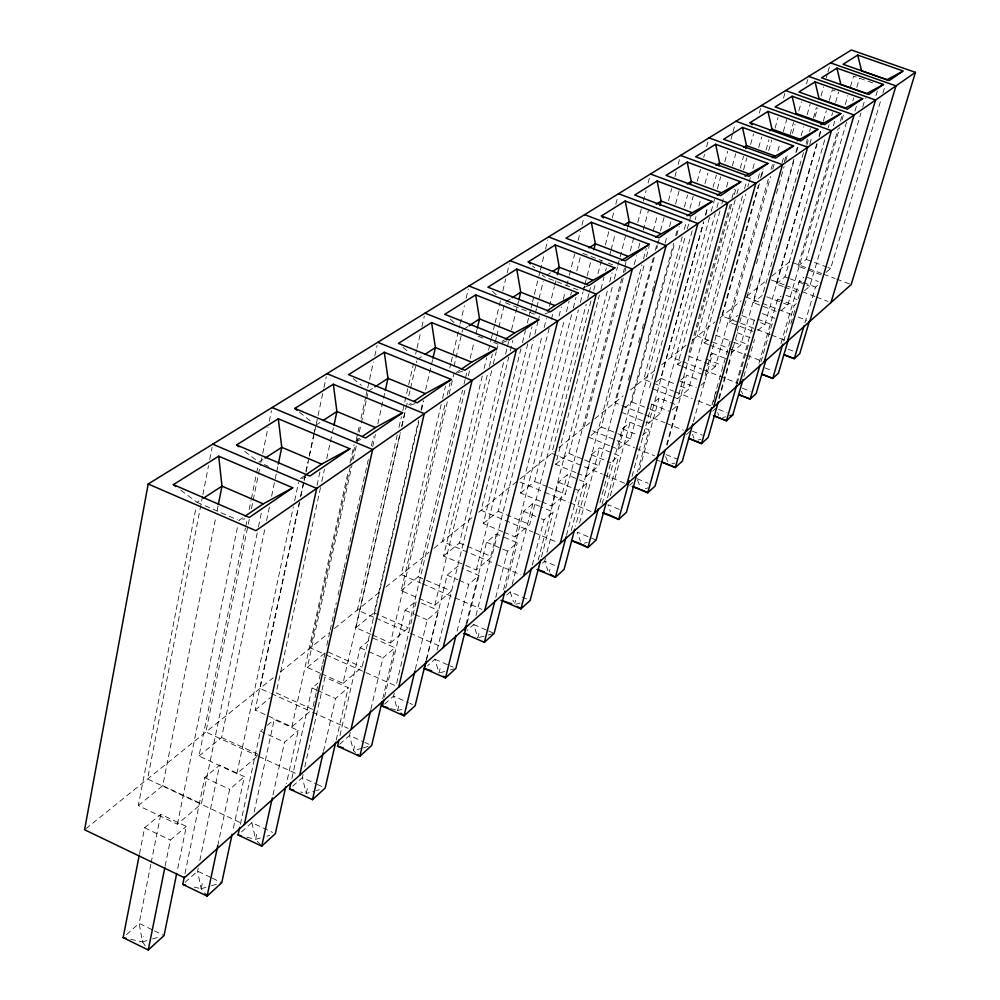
<?xml version="1.0" encoding="UTF-8"?>
<svg xmlns="http://www.w3.org/2000/svg" width="1000" height="1000" viewBox="0 0 1000 1000"><rect width="100%" height="100%" fill="white"/><g stroke="black" fill="none" stroke-linecap="round" stroke-linejoin="round"><path stroke-width="0.75" stroke-dasharray="5 3.75" d="M257.213 532.938L201.4 803.812L177.425 824.2L138.287 805.638L196.15 506.912M202.587 496.163L147.575 779L242.913 823.85M202.887 494.625L208.538 465.575M209.725 459.462L212.113 447.238M139.55 853.725L144.625 827.788L160.763 814.312L186.312 826.413L177.037 871.888M138.287 805.638L162.763 785.625L215.938 516.688M217.138 510.575L218.05 506M150.85 864.287L139.125 923.35L142.5 941.9L147.425 948.838M151.15 862.763L160.763 814.312M130.575 939.275L142.5 941.9L143.55 936.663M165.162 866.025L170.387 840.062L186.312 826.413M177.425 824.2L237.9 525M256.712 756.75L236.887 773.612L198.988 756L245.413 528.025M245.712 526.487L247.275 518.837M249.15 509.663L251.012 500.475M251.325 498.95L256.312 474.462M256.625 472.938L257.875 466.812M249.288 519.263L205.888 732.025L257.663 755.913M251.475 508.55L260.538 464.162M260.85 462.625L262.413 454.975M262.725 453.45L268.025 427.425M269.275 421.3L271.462 410.588M184.95 873.7L204.713 777.6L219.638 765.138L244.387 776.637L232.75 831.188M258.463 526.812L261.3 513.038M198.988 756L221.612 737.5L265.3 526.737M266.562 520.625L269.413 506.887M271.625 496.2L276.375 473.288M276.7 471.763L277.962 465.65M198.225 868.112L197.587 871.137L201.15 888.713L205.413 894M199.8 860.537L219.638 765.138M194.075 887.05L201.15 888.713L202.225 883.612M217.75 845.738L229.662 789.262L244.387 776.637M236.887 773.612L293.375 506.825M294.662 500.737L298.538 482.438M320.5 487.562L276.15 692.9L312.462 709.325L291.913 726.812L255.162 710.062L299.212 502.938M300.5 496.85L307.95 461.825M309.25 455.737L313.463 435.938M313.775 434.412L315.075 428.325M299.65 502.025L260 688.438L269.95 692.938M300.95 495.913L303.875 482.163M304.2 480.625L309.075 457.713M309.4 456.175L314.275 433.263M314.6 431.737L315.9 425.625M316.225 424.087L323.7 388.95M324.025 387.425L326.3 376.725M240.375 824.287L260.363 731.125L262.663 729.2M317.025 485.45L319.975 471.75M321.812 481.475L324.45 469.312M326.75 458.663L330.025 443.45M330.363 441.925L332 434.325M332.325 432.8L333.638 426.712M254.163 812.05L274.212 719.562L298.212 730.5L286.425 783.612M260.7 845.013L255.588 839.362L256.663 834.4M272.975 794.925L284.55 742.212L298.212 730.5M291.913 726.812L348.4 470.562M350.075 462.938L354.113 444.637M350.275 466.962L310.35 647.875L324.6 654.212M351.613 460.875L354.963 445.675M356.312 439.6L357.65 433.512M357.987 431.987L359.663 424.387M361.012 418.312L365.7 397.025M366.037 395.513L367.375 389.425M367.713 387.9L373.413 362.062M374.762 355.975L377.113 345.337M320.15 673.162L307.325 667.412L351.925 465.5M353.263 459.425L357.95 438.175M359.3 432.1L360.975 424.513M361.312 422.987L366.337 400.213M366.675 398.7L368.013 392.625M291.887 778.462L312.038 687.962L317.9 683.075M313.137 706.287L316.212 692.575M316.55 691.05L317.575 686.475M319.275 678.863L322.337 665.15M322.688 663.625L323.7 659.062M324.05 657.537L325.062 652.962M326.775 645.35L329.837 631.638M330.175 630.112L336.312 602.7M338.013 595.075L341.075 581.362M341.425 579.837L342.438 575.275M342.788 573.75L343.8 569.175M344.15 567.663L355.05 518.913M355.387 517.388L361.188 491.488M361.525 489.963L368.675 457.975M371.4 445.788L373.45 436.65M372.713 446.625L375.425 434.487M377.8 423.875L384.938 392.013M303.062 774.513L302.375 777.55L306.225 793.438L314.962 790.962M304.775 766.912L324.925 677.2L348.225 687.638L336 740.9M307.312 788.6L306.225 793.438L300.663 791.963M323.488 751.363L335.513 698.525L348.225 687.638M397.25 434.95L357.337 610.025L374.5 617.537M398.975 427.337L401.413 416.675M402.8 410.588L408.35 386.225M408.7 384.7L413.562 363.387M415.637 354.25L416.675 349.688M417.025 348.162L420.5 332.938M421.887 326.85L424.312 316.2M321.575 673.8L342.975 683.375L400.275 432.5M401.662 426.413L405.825 408.175M371.1 634.412L355.863 627.712L400.538 432.188M401.912 426.125L405.725 409.45M406.075 407.938L407.463 401.875M408.837 395.8L410.225 389.738M410.575 388.225L416.812 360.95M339.963 735.575L360.163 647.775L368.9 640.475M355.863 627.712L374.075 612.825L418.587 420.337M421.037 409.725L423.137 400.625M425.6 390.012L432.6 359.7M342.975 683.375L362.075 667.113L419.375 419.438M421.488 410.325L423.6 401.213M350.213 732.45L349.513 735.462L353.462 750.612L355.588 752.513M354.562 745.9L353.462 750.612L361.863 748.25M441.2 404.487L401.275 574.637L421.075 583.175M442.625 398.413L445.475 386.262M449.75 368.025L450.825 363.475M451.188 361.95L459.738 325.487M460.1 323.975L464.375 305.75M466.15 298.15L468.3 289.037M370.863 709.375L382.962 657.862L394.812 647.7L372.188 637.737M426.512 580.337L451.463 591.075L434.812 605.237L401.175 590.662L445.412 402.725M447.188 395.138L450.05 383.013M453.975 366.35L462.537 329.975M372.488 635.025L390.487 642.95L447.725 400.062M449.162 394L453.812 374.263M382.7 698.863L394.812 647.7M384.5 697.125L405.087 610.25L416.325 600.862L396.125 685.512M401.175 590.662L418.188 576.75L462.575 390.213M464.025 384.137L465.1 379.588M465.462 378.075L467.262 370.5M470.15 358.363L473.762 343.2M475.925 334.1L477.013 329.55M390.487 642.95L408.3 627.8L465.475 387.95M468.363 375.812L469.812 369.738M394.312 693.075L393.6 696.087L397.625 710.562L406.375 708.138M397.625 710.562L398.725 705.962M482.3 376L442.438 541.462L495.15 563.875M484.125 368.413L486.688 357.788M488.525 350.2L491.075 339.575M491.45 338.05L494.738 324.387M495.1 322.875L500.588 300.1M502.788 291L505.712 278.85M507.175 272.775L509.363 263.675M415.3 669.375L427.25 619.9L438.325 610.413L419.075 602.062M549.163 328.263L491.85 556.725L476.262 569.975L443.55 556.013L487.95 372.337M489.425 366.262L492.362 354.113M495.3 341.975L496.4 337.425M496.763 335.9L504.837 302.5L537.925 315.525M434.812 605.237L491.838 369.963M493.312 363.888L496.25 351.737M496.625 350.225L497.725 345.675M426.188 660.325L438.325 610.413M426.587 659.55L447.125 575.15L457.65 566.35L460.5 567.575M443.55 556.013L459.487 542.975L503.75 361.688M505.6 354.137L507.075 348.1M507.438 346.587L508.913 340.538M511.5 329.963L517.025 307.3M517.4 305.8L518.5 301.262M437.113 650.212L508.762 357.038M510.25 350.988L512.837 340.425M440.1 668.55L439 673.037L434.913 659.188L427.55 665.775M520.975 348.688L481.1 510.325L532.863 532.038M522.463 342.65L525.45 330.562M527.312 323.013L530.662 309.413M531.038 307.9L532.163 303.363M532.525 301.863L534.025 295.812M534.388 294.3L538.488 277.688M538.862 276.175L539.987 271.65M540.35 270.138L544.087 255.025M545.575 248.988L547.812 239.925M502.65 531.688L483.263 523.538L527.875 343.438M529.375 337.375L532 326.788M535.375 313.163L536.5 308.625M536.875 307.113L543.25 281.388M457.088 631.163L468.675 584.388L479.05 575.5L461.938 568.175M476.262 569.975L533.35 340.275M534.85 334.225L537.863 322.137M538.237 320.625L539.362 316.1M466.062 624.412L486.538 542.225L496.425 533.975L500.588 535.725M467.1 623.462L479.05 575.5M483.263 523.538L498.225 511.3L542.288 335M544.175 327.463L546.425 318.425M549.438 306.375L554.338 286.788M554.712 285.275L555.85 280.75M475.988 615.475L496.425 533.975M551.438 319.175L552.95 313.125M478.963 633.425L477.85 637.8L473.725 624.538L467.125 630.425M559.062 316.05L561.35 306.962M563.263 299.4L565.163 291.825M566.7 285.775L568.987 276.7M569.362 275.175L574.712 253.988M578.138 240.375L580.425 231.287M581.95 225.238L583.475 219.175M540.3 501.225L520.575 493.025L564.562 319.288M566.475 311.725L569.15 301.15M570.688 295.113L571.45 292.087M576.8 270.938L580.25 257.337M495.763 597.463L507.512 551.1L517.263 542.75L501.975 536.312M504.025 532.275L515.1 536.938L571.788 313.988M573.325 307.962L576 297.413M503.6 589.7L523.562 511.3L532.863 503.537L539.625 506.35M505.7 588.075L517.263 542.75M520.575 493.025L534.637 481.525L578.438 309.975M580.35 302.45L583.038 291.913M583.425 290.413L584.575 285.887M584.963 284.387L590.725 261.812M512.163 584.438L532.863 503.537M515.1 536.938L529.738 524.487L586.225 304.175M587.762 298.137L588.925 293.612M589.312 292.1L590.475 287.575M590.962 300.912L551.763 453.4L602.325 474.087M593.688 290.338L595.237 284.3M597.95 273.738L601.45 260.15M605.325 245.05L608.825 231.462M612.312 217.875L613.875 211.838M615.812 204.288L617.75 196.737M514.775 603.237L515.5 600.388M575.812 472.587L555.675 464.325L599.362 295.188M600.925 289.15L604.05 277.062M605.612 271.025L606.388 268M609.9 254.412L610.675 251.388M611.075 249.887L615.363 233.275M532.288 565.1L544 519.837L553.162 511.975L540.988 506.912M541.712 501.812L551.575 505.913L607.775 289.4M609.725 281.875L612.062 272.85M538.2 560.05L558.425 482.188L567.188 474.862L586.975 483L575.525 526.2M541.462 556.962L553.162 511.975M555.675 464.325L568.938 453.475L612.8 284.95M614.362 278.925L617.5 266.887M617.888 265.387L627.675 227.763M545.438 558.212L544.663 561.188L547.925 570.7M546.987 552.25L567.188 474.862M551.575 505.913L565.325 494.212L621.688 278.7M623.275 272.675L624.45 268.15M624.85 266.65L626.025 262.125M623.212 278.05L584.138 427.325L587.013 428.488M624.788 272.025L626.375 265.988M630.312 250.912L633.875 237.338M637.812 222.262L641.375 208.7M643.337 201.163L646.1 190.6M648.075 183.062L649.663 177.037M549.212 572.038L549.95 569.25M634.2 264.587L636.575 255.588M638.55 248.075L640.125 242.075M643.288 230.062L648.425 210.538M566.487 535.363L578.337 490.4L586.975 483M571.225 530.638L591.287 454.738L599.562 447.825L618.862 455.662L607.087 499.375M577.263 473.175L585.887 476.712L641.925 264.85M643.512 258.837L646.3 248.325M591.05 435.4L601.287 427.025L644.388 264.312M646.388 256.775L649.175 246.225M653.175 231.163L657.562 214.587M579.562 523.125L599.562 447.825M653.275 257.938L614.75 402.663L643.363 414.113M655.275 250.4L657.688 241.363M660.5 230.812L664.1 217.237M668.525 200.662L671.725 188.6M674.938 176.537L676.538 170.512M678.15 164.475L679.75 158.45M585.887 476.712L598.85 465.7L654.638 256.238M656.637 248.7L657.45 245.688M657.85 244.175L659.45 238.15M628.475 380.112L630.087 374.087M638.538 342.5L640.15 336.488M642.163 328.963L643.775 322.938M652.225 291.35L655.05 280.825M665.113 243.212L667.125 235.688M669.538 226.663L671.15 220.65M675.575 204.1L679.2 190.562M599.925 502.863L610.712 462.65L618.862 455.662M602.075 504.188L622.337 428.8L630.163 422.275L649 429.837L637.5 471.838M611.213 446.362L618.237 449.2L673.662 243.212M675.688 235.7L677.7 228.175M624.763 407.825L631.862 402.025L674.675 243.012M676.688 235.512L679.112 226.513M684.362 207.013L687.6 195M610.337 495.712L630.163 422.275M682.25 236.85L643.75 379.3L652.3 382.688M684.275 229.35L686.3 221.85M689.95 208.363L693.2 196.363M697.25 181.363L700.487 169.375M703.737 157.375L704.55 154.375M706.575 146.875L708.188 140.875M618.237 449.2L630.462 438.8L685.662 234.975M687.288 228.975L688.913 222.975M689.312 221.488L690.525 216.988M649.587 387.525L692.763 228.65M695.2 219.662L696.012 216.663M698.875 206.175L700.9 198.675M704.975 183.688L707.825 173.2M632.038 476.337L651.712 404.275L659.112 398.088L677.513 405.4L666.312 445.737M656.3 382.025L660.788 378.363L703.587 221.788M705.65 214.25L707.288 208.238M713.05 187.15L716.35 175.113M621.462 412.275L648.763 423.225L703.538 222.862M705.6 215.338L707.663 207.8M639.487 469.738L659.112 398.088M709.562 217.425L671.25 357.15L681.413 361.138M711.2 211.412L714.5 199.387M717.387 188.875L720.675 176.85M724.8 161.838L727.688 151.312M730.975 139.3L732.625 133.287M733.037 131.788L735.1 124.275M648.763 423.225L660.325 413.4L715.275 213.6M716.925 207.587L718.575 201.575M680.475 365.763L677.588 364.625L720.337 209.575M721.988 203.562L724.062 196.025M726.562 187L728.637 179.475M732.362 165.925L735.688 153.875M730.263 204.213L688.213 355.938L715.362 366.575L768.975 176.875M731.925 198.2L734.425 189.188M740.263 168.162L743.587 156.137M673.438 396.987L677.638 398.663L732.188 202.05M734.262 194.537L735.938 188.538M735.225 199.85L697.362 336.1L727.837 347.95M736.888 193.863L738.975 186.375M743.55 169.9L746.875 157.925M750.612 144.45L753.525 133.975M759.35 113.012L760.6 108.513M667.138 445.1L686.562 375.163L699 380.062M677.638 398.663L688.587 389.35L742.875 194.713M744.55 188.725L746.213 182.738M708.375 344.55L704.15 342.912L745.713 194.112M747.812 186.6L748.662 183.6M749.075 182.087L750.337 177.587M752.862 168.562L754.963 161.05M758.737 147.525L761.675 137M758.05 178.612L760.15 171.112M766.05 150.113L769 139.6M681.912 366.325L704.987 375.4L758.438 185.3M760.55 177.825L763.075 168.837M759.425 183.787L722.212 316.1L770.088 334.538M761.538 176.275L763.65 168.762M768.725 150.712L771.688 140.188M775.075 128.162L778.037 117.638M783.525 98.1L785.225 92.088M693.4 421.688L712.613 353.4L724.775 358.15M771.087 169.412L772.775 163.438M752.65 331.25L729.375 322.275L770.588 176.575M772.712 169.075L774.412 163.062M777.812 151.05L779.938 143.537M783.337 131.525L786.737 119.5M711.988 405.075L731.038 338.025M713.425 401.737L716.4 391.275M782.025 162.938L784.163 155.438M790.125 134.425L793.538 122.425M784.3 161.938L786.438 154.438M792.425 133.425L794.987 124.412M798.825 110.9L801.388 101.9M806.513 83.888L807.8 79.388M731.35 351.838L733.05 345.863M737.312 330.913L753.05 275.637M756.462 263.688L774.325 200.925M776.45 193.45L784.112 166.562M785.812 160.588L787.938 153.112M718.8 397.938L736.95 334.212M719.175 398.875L730.175 360.25L726.125 358.675M730.925 353.325L740.775 344.95L794.112 158.512M795.825 152.537L797.537 146.575M776.15 311.363L753.375 302.65L794.35 159.488M796.475 152.037L798.188 146.075M801.175 135.638L803.737 126.688M807.15 114.75L810.138 104.312M736.087 383.587L754.9 318.087M737.163 383.488L748.312 344.712L735.35 339.7M803.487 152.587L762.5 295.188L753.375 302.65M806.087 143.575L807.375 139.075M809.538 131.562L810.4 128.562M813.413 118.062L816.438 107.55M806.812 145.375L808.962 137.875M815.013 116.875L817.6 107.875M821.05 95.875L823.637 86.875M826.225 77.875L827.525 73.375M827.95 71.875L829.675 65.875M809.762 144.262L811.912 136.8M743.863 376.438L754.55 339.363M783.188 286.6L776.225 283.962L816.825 143.625M818.988 136.163L821.15 128.7M823.312 121.225L826.325 110.775M829.35 100.325L832.375 89.875L838.175 91.938M757.9 330.387L764.925 324.412L817.125 144.012M819.287 136.562L821.438 129.1M759.05 363.113L777.638 299.1L781.087 296.225M776.225 283.962L784.925 276.85L825.238 138.1M828.263 127.65L829.137 124.675M831.737 115.712L832.6 112.737M835.638 102.287L838.662 91.85M760.975 361.825L771.8 324.575L773.787 322.887M833.363 125.787L834.663 121.312M821.112 274.837L798.012 266.15L838.238 128.5M840.425 121.013L841.737 116.525M845.238 104.562L847.862 95.588M850.487 86.613L853.55 76.137L876.25 84.125M781.213 310.55L787.9 304.862L839.812 127.35M842 119.9L843.737 113.925M780.962 343.562L799.312 281L803.7 277.337M798.012 266.15L806.312 259.363L846.688 121.75M852.825 100.812L853.713 97.825M856.775 87.35L859.412 78.375M783.675 341.15L794.175 305.4L798.7 301.525M790.863 323.837L795.212 309.012M798.263 298.637L800.013 292.712M854.963 111.088L856.725 105.113M804.475 290.763L809.788 286.25L860.975 112.95M862.738 106.975L865.387 98.012M804.9 322.9L815.5 287.125L820.913 282.488M876 95.525L877.312 91.062M826.038 272.425L830.662 268.488L881.162 99.1M882.938 93.162L885.15 85.738M126.55 934.575L139.125 923.35L152.975 930.113M185.037 882.35L197.587 871.137L211.025 877.562M241.525 831.9L251.863 822.663L272.562 832.387M292.75 786.162L302.375 777.55L315.788 783.737M339.7 744.225L349.513 735.462L363.35 741.737M384.613 704.112L393.6 696.087L408.413 702.7M506.75 595.05L510.238 591.925L530.15 600.438M542.463 563.15L544.663 561.188L558.538 567.038M629.587 485.35L632.775 482.5M686.413 434.588L690.888 430.588M712.65 411.163L715.85 408.312M642.387 435.5L649 429.837M672.3 409.862L677.513 405.4M701.075 385.2L704.538 382.238L700.387 380.6M704.987 375.4L715.362 366.575M267.288 725.35L274.212 719.562M680.713 380.05L686.562 375.163M710.387 355.262L712.613 353.4M255.162 710.062L270.325 697.663M307.325 667.412L324.55 653.325M677.588 364.625L681.125 361.737M704.15 342.912L709.75 338.325M729.375 322.275L737.763 315.413M85.787 828.775L273.188 677.812M280.375 672.013L328.425 633.312M334.45 628.462L381.087 590.887M385.838 587.062L429.125 552.2M433.963 548.3L472.65 517.137M478.688 512.263L517.475 481.012L543.162 491.65M519.85 479.113L554.163 451.463M558.962 447.6L590.025 422.575M594.738 418.787L623.212 395.85M630.462 390L654.513 370.625M661.688 364.85L686.688 344.712M692.625 339.925L715.113 321.812M719.837 318L741.125 300.85M747.05 296.087L767.225 279.837M772 275.988L789.925 261.537L807.425 268.125M242.675 517.812L238.825 520.425L244.8 518.737M300.425 478.537L304.163 476M356 440.763L359.663 438.275M408.725 404.913L411.287 403.175M456.35 372.525L460.175 369.938M501.925 341.55L504.475 339.812M180.85 490.225L197.05 502.312L202.025 499.075M258.8 462.225L263.9 458.913M315.725 425.275L321.962 421.225M368.35 391.112L373.587 387.713M417.15 359.425L423.675 355.2M463.837 329.125L467.762 326.575M506.062 301.712L510.95 298.538M546.85 275.238L550.562 272.825M583.5 287.675L589.075 285.462M544.95 313.938L550.538 311.775M502.275 342.587L509.25 339.963M457.975 372.75L464.925 370.225M410.312 405.213L417.2 402.812M356.15 441.138L362.962 438.888M301.863 478.562L305.875 477.312M142.5 941.9L146.812 940.625M152.562 938.938L158.312 937.237M201.15 888.713L209.988 886.137M211.462 885.713L220.287 883.138M246.825 837.175L255.588 839.362L261.225 837.738M266.863 836.125L269.688 835.312M316.425 790.55L319.337 789.725M363.263 747.862L370.262 745.9M440.412 672.65L444.625 671.5M450.262 669.963L454.475 668.8M479.338 637.4L486.737 635.4M488.225 635L492.663 633.8M515.837 604.275L520.125 603.125M584.325 543.162L587.275 542.388M645.4 488.575L648.175 487.863M671.85 463.837L674.837 463.075M698 440.075L700.9 439.338M722.85 417.488L725.688 416.775M390.688 708.538L396.238 710.163M806.312 259.363L826.363 266.875M827.8 267.413L830.662 268.488M808.888 268.675L822.013 273.6M823.475 274.15L835.15 278.538M836.6 279.088L849.737 284.025M807.487 277.425L818.225 281.475M799.312 281L802.013 282.025M803.363 282.538L815.5 287.125M784.925 276.85L789.075 278.412M790.45 278.938L809.788 286.25M771.312 279.975L784.412 284.938M785.863 285.487L814.95 296.512M816.413 297.062L828.05 301.475M657.588 460.337L660.4 461.4M784.587 287.137L799.9 292.938M786.125 295.338L797.1 299.513M777.638 299.1L794.175 305.4M766.737 296.8L782.262 302.712M783.662 303.25L787.9 304.862M745.863 297.038L792.325 314.788M798.138 317L806.85 320.337M762.337 313.587L774.938 318.412M757.712 319.175L771.8 324.575M582.812 253.35L602.675 260.975M608.337 263.163L612.6 264.788M741.85 315.538L754.825 320.525M760.6 322.75L764.925 324.412M771.538 335.1L784.587 340.125M788.213 349.212L793.988 351.438M737.375 332.725L750.263 337.7M715.625 335.2L732.4 341.7M733.787 342.25L740.775 344.95M729.287 348.512L745.25 354.712M746.7 355.275L762.663 361.488M577.913 289.887L544.375 276.837L542.225 274.85M709.788 345.1L728.112 352.238M764.963 367.9L773.062 371.05M705.95 358.975L722.25 365.35M682.862 361.7L701.75 369.113M703.2 369.688L738.062 383.363M742.362 388.162L750.638 391.413M679.538 381.025L696.225 387.612M660.788 378.363L674.688 383.862M680.25 386.062L688.587 389.35M653.725 383.25L673.688 391.163M675.113 391.725L692.225 398.5M697.925 400.763L710.763 405.85M718.662 409.425L727.113 412.775M652.387 388.638L672.025 396.438M651.712 404.275L668.787 411.087M478.175 336.213L485.288 339.05M493.825 342.45L498.088 344.15M631.862 402.025L648.938 408.85M650.362 409.412L660.325 413.4M692.337 431.163L702.412 435.2M644.8 414.688L664.825 422.7M666.25 423.275L683.425 430.15M622.337 428.8L637.225 434.8M601.287 427.025L616.562 433.188M617.962 433.75L630.462 438.8M666.012 454.575L676.888 458.963M592.762 430.812L634.425 447.675M635.862 448.25L654.55 455.812M588.775 437.25L609.812 445.788M591.287 454.738L610.712 462.65M637.038 478.688L648.15 483.237M568.938 453.475L583.175 459.3M584.6 459.875L598.85 465.7M603.775 474.688L625.438 483.55M558.425 482.188L572.65 488.05M574.075 488.638L578.337 490.4M619.3 509.4L607.913 504.7L610.538 511.8M534.637 481.525L547.2 486.712M548.587 487.287L565.325 494.212M544.587 492.25L568.837 502.3M570.262 502.887L593.1 512.337M596.112 540.062L577.163 532.15L580.438 541.312M523.562 511.3L535.825 516.413M541.275 518.7L544 519.837M498.225 511.3L529.738 524.487M534.3 532.638L557.3 542.288M486.538 542.225L507.512 551.1M459.487 542.975L491.85 556.725M264.375 464.588L268.55 466.362M496.575 564.487L520.788 574.788M447.125 575.15L457.9 579.763M459.25 580.35L468.675 584.388M418.188 576.75L425.125 579.738M422.488 583.787L453.6 597.212M455.012 597.812L481.887 609.412M197.05 502.312L237.438 519.825M473.725 624.538L487.337 630.438M488.7 631.038L494.15 633.4M405.087 610.25L413.4 613.875M414.787 614.475L427.25 619.9M374.075 612.825L408.3 627.8M375.925 618.162L408.825 632.575M410.262 633.2L441.725 646.988M434.913 659.188L448.9 665.337M450.3 665.962L453.088 667.188M360.163 647.775L367.287 650.925M368.713 651.55L382.962 657.862M328.25 652.075L362.075 667.113M326.025 654.85L397.25 686.55M409.75 703.312L412.45 704.513M312.038 687.962L316.175 689.825M317.562 690.45L335.513 698.525M271.363 693.587L311.163 711.612M312.587 712.25L348.125 728.35M364.738 742.375L368.888 744.25M260.363 731.125L284.55 742.212M221.612 737.5L259.05 754.762M259.062 756.562L296.85 773.988M317.125 784.362L322.488 786.838M204.713 777.6L229.662 789.262M162.763 785.625L201.4 803.812M144.625 827.788L170.387 840.062M212.362 878.213L221.762 882.712M154.362 930.8L164.05 935.537M244.762 451.325L257.638 461.312M299.425 412.175L311.062 421.538M353.212 378.537L361.362 385.312M403.1 347.4L408.95 352.413M450.3 319.2L455.863 324.1M492.438 291.288L496.95 295.363M532.55 265.875L534.7 267.875M741.4 391.188L742.588 393.925M717.638 412.55L718.838 415.375M692.463 434.425L694.038 438.263M665.7 456.662L667.812 461.962M637.562 480.062L640.188 486.912M510.238 591.925L513.475 601.825M251.863 822.663L255.588 839.362"/><path stroke-width="1.5" d="M148.2 483.988L84.575 829.75L184.475 877.763L851.188 284.575L915.425 72.35L851.4 50L148.2 483.988L255.863 530.675L915.425 72.35M176.725 873.4L164.05 935.537L148.25 950L123.125 937.638L139.25 855.25M218.35 504.462L221.975 486.138L218.7 456.188L173.375 484.637L175.863 486.5M148.25 950L164.85 867.55M232.113 834.225L221.762 882.712L207.125 896.112L182.763 884.388L184.325 876.75M278.275 464.125L281.762 447.325L278.3 418.775L236.562 444.975L238.912 446.788M217.75 845.738L207.125 896.112L205.413 894M285.763 786.65L275.325 833.688L261.725 846.137L238.075 834.975L239.713 827.337M244.312 824.513L316.688 488.4L212.7 444.175M333.975 425.2L336.925 411.512L333.312 384.25L294.775 408.438L297.1 410.312M261.725 846.137L272.312 797.938M335.65 742.425L325.163 788.075L312.5 799.663L289.538 789.025L290.875 782.987M385.275 390.487L388 378.35L384.275 352.262L348.562 374.675L417.2 402.812L451.388 379.475L384.275 352.262M299.65 775.288L372.638 449.525L272.087 407.525M312.5 799.663L323.15 752.875M381.987 701.875L371.662 745.512L359.825 756.338L337.525 746.175L338.913 740.113M432.95 358.188L435.412 347.575L431.587 322.562L398.413 343.387L464.925 370.225L496.675 348.562L431.587 322.562M350.962 729.638L424.263 413.65L326.95 373.663M370.513 710.888L359.825 756.338L357.713 754.425M425.812 661.838L415.138 705.713L404.075 715.85L382.375 706.112L383.787 700.125M477.375 328.025L479.538 318.925L475.65 294.9L444.75 314.3L509.25 339.963L538.8 319.788L475.65 294.9M398.675 687.188L472.062 380.438L377.775 342.3M414.938 670.875L404.075 715.85L400.85 713.2M466.725 624.95L455.887 668.413L445.5 677.925L424.387 668.6L426.225 661.062M518.875 299.75L520.712 292.2L516.775 269.088L487.925 287.2L550.538 311.775L578.112 292.95L516.775 269.088M443.15 647.613L516.438 349.6L425.012 313.15M455.975 635.688L445.5 677.925L443.338 676.287M464.575 630.388L465.688 625.9M557.35 274.725L559.237 267.2L555.262 244.938L528.25 261.887L530.4 263.888M484.712 610.625L557.75 320.9L469.012 286M469.438 635.15L463.825 633.375L484.387 642.325L495.012 600.45M504.938 591.1L494.15 633.4L484.387 642.325M593.8 249.775L595.337 243.762L591.337 222.288L566 238.188L625.138 260.85L649.325 244.338L591.337 222.288M523.638 576L596.287 294.113L510.1 260.637M531.5 568.112L520.962 608.85L500.925 600.25M540.675 559.963L530.15 600.438L520.962 608.85L517.025 606.337M628.062 226.262L629.237 221.75L625.225 201.012L601.425 215.963L603.525 218M560.175 543.5L632.35 269.062L548.55 236.9M566.087 536.85L555.413 577.312L537.263 569.625M659.95 205.55L661.15 201.038L657.125 180.987L634.725 195.062L690.738 216.062L712.125 201.462L657.125 180.987M574.738 529.175L564.075 569.388L555.413 577.312L550.163 574.2M594.525 512.938L666.137 245.575L584.625 214.638M598.325 508.825L587.925 547.55L571.587 540.712M690.425 184.5L691.237 181.5L687.212 162.113L666.075 175.375L720.65 195.637L740.812 181.875L687.212 162.113M606.675 500.875L596.112 540.062L587.925 547.55L582.688 544.663M626.888 484.137L697.887 223.512L618.525 193.713M629.175 480.9L618.663 519.425L602.913 512.9M718.812 166.075L719.638 163.062L715.625 144.275L695.65 156.812L748.863 176.375L767.9 163.388L715.625 144.275M636.675 474.837L626.413 512.337L618.663 519.425L613.438 516.725M657.425 456.975L727.75 202.763L650.45 174.013M658.162 455.225L647.763 492.788L632.375 486.488M745.675 148.625L746.5 145.625L742.5 127.4L723.612 139.262L775.512 158.188L793.525 145.887L742.5 127.4M665.062 450.213L655.1 486.075L647.763 492.788L641.237 489.65M685.85 430.1L675.35 467.537L661.688 462M686.287 431.287L755.913 183.188L680.55 155.438M692.8 423.938L682.325 461.163L675.35 467.537L661.812 461.938M711.737 407.713L701.55 443.562L688.512 438.338M713.612 406.975L782.513 164.713L709 137.875M718.325 401.85L708.162 437.5L701.55 443.562L689.625 438.7M736.737 384.975L726.45 420.763L713.7 415.7M739.513 383.925L807.663 147.238L735.925 121.263M713.425 415.588L726.45 420.763L732.75 415L743.012 379.412M760.113 364.8L750.15 399.075L738.65 394.6M764.112 362.05L831.488 130.675L761.438 105.525M766.087 359.5L756.15 393.575L750.15 399.075L739.062 394.712M782.8 344.137L772.738 378.4L762.15 374.387M787.5 341.238L854.087 114.975L785.638 90.575M788.5 339.075L778.462 373.162L772.738 378.4L761.888 374.162M804.013 325.875L794.3 358.663L783.863 354.812M809.45 321.05L799.762 353.663L794.3 358.663L784.137 354.738M809.75 321.438L875.562 100.05L808.65 76.375M830.962 302.575L895.975 85.862L830.537 62.875M218.7 456.188L292.75 487.775L249.275 517.463L173.375 484.637M278.3 418.775L349.888 448.762L309.887 476.075L236.562 444.975M333.312 384.25L402.612 412.775L365.688 437.987L294.775 408.438M555.262 244.938L614.875 267.85L589.075 285.462L528.25 261.887M625.225 201.012L681.675 222.25L658.962 237.763L601.425 215.963M817.788 129.325L800.725 140.975L750.062 122.662L767.975 111.425L817.788 129.325L797.262 140.75M840.8 113.612L824.613 124.663L775.138 106.925L792.125 96.25L840.8 113.612L820.888 124.688M862.65 98.688L847.275 109.188L798.938 91.975L815.088 81.85L862.65 98.688L845.487 107.963L819.025 98.55L815.088 81.85M883.438 84.5L868.812 94.488L821.562 77.787L836.925 68.138L883.438 84.5L866.712 93.525L840.837 84.388L836.925 68.138M245.238 516.062L263.2 503.862L292.75 487.775M305.413 475.15L321.613 464.137L349.888 448.762M362.088 436.613L375.487 427.512L402.612 412.775M413.85 401.438L425.35 393.612L451.388 379.475M461.45 369.075L471.625 362.15L496.675 348.562M505.75 338.95L514.688 332.875L538.8 319.788M547.112 310.825L554.85 305.562L578.112 292.95M586.375 284.137L614.875 267.85M621.425 260.3L649.325 244.338M655.55 237.1L681.675 222.25M686.938 215.763L712.125 201.462M717.275 195.138L740.812 181.875M745.15 176.175L767.9 163.388M772.35 157.688L793.525 145.887M203.275 498.275L221.975 486.138L263.2 503.862M265.175 458.088L281.762 447.325L321.613 464.137M323.212 420.412L336.925 411.512L375.487 427.512M374.9 386.863L388 378.35L425.35 393.612M424.975 354.35L435.412 347.575L471.625 362.15M469.075 325.725L479.538 318.925L514.688 332.875M512.163 297.75L520.712 292.2L554.85 305.562M553.038 271.212L559.237 267.2L592.413 280.025M589 247.875L595.337 243.762L627.6 256.1M624 225.15L629.237 221.75L660.65 233.625M656.213 204.237L661.15 201.038L691.75 212.488M687.35 184.025L691.237 181.5L721.05 192.562M715.975 165.438L719.638 163.062L748.725 173.75M743.9 147.312L746.5 145.625L774.887 155.963M769.488 130.7L771.95 129.1L799.663 139.113M857.712 55.087L843.088 64.275L889.312 80.5L903.238 70.987L857.712 55.087L861.6 70.9L886.925 79.787L901.875 71.725M729.925 415.712L732.75 415M123.125 937.638L126.1 938.3M182.763 884.388L185.588 885.05M238.075 834.975L241 835.713M289.538 789.025L293.712 790.125M337.525 746.175L343.312 747.788M382.375 706.112L387.912 707.738M424.387 668.6L431.688 670.812M502.262 600.688L511.712 603.775M537.312 569.525L544.525 571.962M571.638 540.538L581.375 543.938M823.162 123.138L796.1 113.425L792.125 96.25M602.737 512.688L612.125 516.05M632.5 486.425L639.788 489.113M750.062 122.662L752.062 124.8M767.975 111.425L771.95 129.1"/></g></svg>
